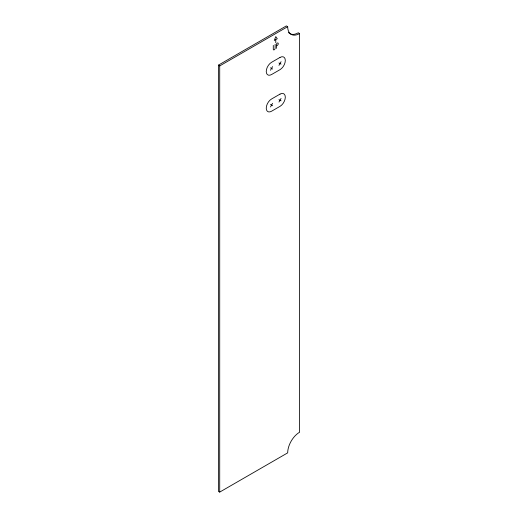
<?xml version="1.0" encoding="UTF-8"?>
<svg xmlns="http://www.w3.org/2000/svg" width="518" height="518" viewBox="0 0 518 518"><rect width="100%" height="100%" fill="white"/><g stroke="black" fill="none" stroke-linecap="round" stroke-linejoin="round"><path stroke-width="0.78" d="M270.48 70.267L272.597 66.595M278.956 65.378L281.073 61.707M270.48 106.961L272.597 103.289M278.956 102.065L281.073 98.401M218.389 65.145L286.37 25.9L287.691 26.664A16.854 9.732 -60 0 0 299.611 33.547L299.611 432.213A16.854 9.732 -60 0 0 287.691 452.855L219.716 492.1L218.389 491.336L218.389 65.145L219.716 65.909L287.691 26.664M275.667 39.666L274.275 40.469L275.777 36.603L277.272 38.733L275.777 39.601L275.777 42.716M276.696 45.765L277.24 45.454A1.444 0.835 -60 0 0 278.263 43.68A1.444 0.835 -60 0 0 277.24 43.091L277.085 43.182A0.699 0.408 -60 0 0 276.593 44.043L276.593 48.362M299.611 33.547L298.284 32.783A16.854 9.732 -60 0 1 288.422 32.44M278.956 62.931L281.073 64.154M270.48 67.819L272.597 69.043M278.956 99.624L281.073 100.848M270.48 104.513L272.597 105.737M275.116 44.321L275.116 48.206A1.295 0.751 -60 0 1 274.203 49.793A1.295 0.751 -60 0 1 273.29 49.262L273.29 45.377M219.716 65.909L219.716 492.1M280.011 57.427L271.536 62.315A7.492 4.325 -60 0 0 266.246 71.49A7.492 4.325 -60 0 0 271.536 74.547L280.011 69.658A7.492 4.325 -60 0 0 285.308 60.483A7.492 4.325 -60 0 0 280.011 57.427M280.011 94.121L271.536 99.009A7.492 4.325 -60 0 0 266.246 108.184A7.492 4.325 -60 0 0 271.536 111.24L280.011 106.352A7.492 4.325 -60 0 0 285.308 97.177A7.492 4.325 -60 0 0 280.011 94.121"/></g></svg>
